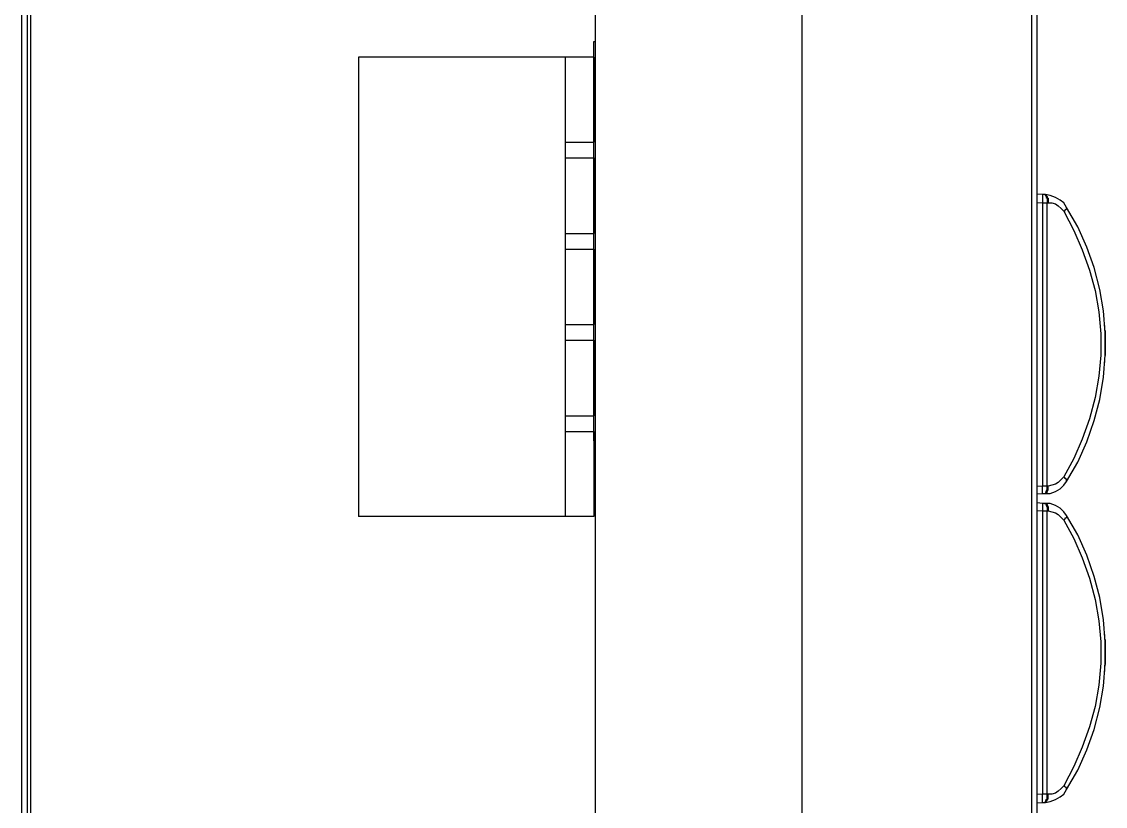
# Model space of a CAD drawing. Header units: centimetres. Extents: x -8.4 to 9.1, y -8.6 to 8.
# Drawn here: x 4.604 to 8.751, y -0.483 to 2.519 of the extents above; entities that cross this region are included whole.
import ezdxf

# ---------------------------------------------------------------- set-up
doc = ezdxf.new("R2010")
doc.units = ezdxf.units.CM
doc.header["$MEASUREMENT"] = 0
doc.layers.add('Layer 1', color=7, linetype='Continuous')

msp = doc.modelspace()

# ---------------------------------------------------------------- linework, layer by layer
at = {"layer": 'Layer 1', "lineweight": 25}
for points in [[(4.60376, -3.937), (4.60376, -3.937), (4.60376, 7.70113), (4.60376, 7.70113)], [(4.62492, 7.70113), (4.62492, 7.70113), (4.62492, -3.937), (4.62492, -3.937)], [(4.63903, -3.937), (4.63903, -3.937), (4.63903, 7.70113), (4.63903, 7.70113)], [(7.59, -3.937), (7.59, -3.937), (7.59, 7.70466), (7.59, 7.70466)], [(8.46842, 7.70466), (8.46842, 7.70466), (8.46842, -3.937), (8.46842, -3.937)], [(8.48958, -3.937), (8.48958, -3.937), (8.48958, 7.70466), (8.48958, 7.70466)], [(6.79977, -1.83621), (6.79977, -1.83621), (6.79977, 5.59682), (6.79977, 5.59682)], [(6.79272, 2.44299), (6.79272, 2.44299), (6.79977, 2.44299), (6.79977, 2.44299)], [(6.79272, 0.91546), (6.79272, 0.91546), (6.79272, 2.44299), (6.79272, 2.44299)], [(6.79272, 2.38301), (6.79272, 2.38301), (6.79272, 2.44299), (6.79272, 2.44299)], [(6.79272, 2.44299), (6.79272, 2.44299), (6.79272, 2.44299), (6.79272, 2.44299)], [(6.68336, 2.38301), (6.68336, 2.38301), (5.89314, 2.38301), (5.89314, 2.38301)], [(5.89314, 2.38301), (5.89314, 2.38301), (5.89314, 0.62618), (5.89314, 0.62618)], [(6.68336, 2.38301), (6.68336, 2.38301), (6.68336, 0.62618), (6.68336, 0.62618)], [(6.79272, 2.38301), (6.79272, 2.38301), (6.68336, 2.38301), (6.68336, 2.38301)], [(6.79272, 2.38301), (6.79272, 2.38301), (6.79272, 2.05846), (6.79272, 2.05846)], [(6.68336, 2.05846), (6.68336, 2.05846), (6.79272, 2.05846), (6.79272, 2.05846)], [(6.79272, 1.99849), (6.79272, 1.99849), (6.79272, 2.05846), (6.79272, 2.05846)], [(6.68336, 1.99849), (6.68336, 1.99849), (6.79272, 1.99849), (6.79272, 1.99849)], [(6.79272, 1.99849), (6.79272, 1.99849), (6.79272, 1.70921), (6.79272, 1.70921)], [(8.51075, 1.85737), (8.51075, 1.85737), (8.48958, 1.85952), (8.48958, 1.85952)], [(8.48958, 1.82777), (8.48958, 1.82777), (8.51075, 1.82562), (8.51075, 1.82562)], [(8.51075, 1.82562), (8.51075, 1.82562), (8.51075, 0.7426), (8.51075, 0.7426)], [(8.52133, 1.85737), (8.52133, 1.85737), (8.5178, 1.85737), (8.5178, 1.85737)], [(8.52839, 0.7426), (8.52839, 0.7426), (8.52839, 1.82562), (8.52839, 1.82562)], [(8.52839, 1.82562), (8.52839, 1.82562), (8.53191, 1.82562), (8.53191, 1.82562)], [(6.68336, 1.70921), (6.68336, 1.70921), (6.79272, 1.70921), (6.79272, 1.70921)], [(6.79272, 1.64924), (6.79272, 1.64924), (6.79272, 1.70921), (6.79272, 1.70921)], [(6.68336, 1.64924), (6.68336, 1.64924), (6.79272, 1.64924), (6.79272, 1.64924)], [(6.79272, 1.64924), (6.79272, 1.64924), (6.79272, 1.35996), (6.79272, 1.35996)], [(6.68336, 1.35996), (6.68336, 1.35996), (6.79272, 1.35996), (6.79272, 1.35996)], [(6.79272, 1.29999), (6.79272, 1.29999), (6.79272, 1.35996), (6.79272, 1.35996)], [(8.74711, 1.35643), (8.74711, 1.35643), (8.74711, 1.35643), (8.74711, 1.35643)], [(6.68336, 1.29999), (6.68336, 1.29999), (6.79272, 1.29999), (6.79272, 1.29999)], [(6.79272, 1.29999), (6.79272, 1.29999), (6.79272, 1.01071), (6.79272, 1.01071)], [(8.74711, 1.21532), (8.74711, 1.21532), (8.74711, 1.21532), (8.74711, 1.21532)], [(6.68336, 1.01071), (6.68336, 1.01071), (6.79272, 1.01071), (6.79272, 1.01071)], [(6.79272, 0.95074), (6.79272, 0.95074), (6.79272, 1.01071), (6.79272, 1.01071)], [(6.68336, 0.95074), (6.68336, 0.95074), (6.79272, 0.95074), (6.79272, 0.95074)], [(6.79272, 0.95074), (6.79272, 0.95074), (6.79272, 0.62618), (6.79272, 0.62618)], [(6.79272, 0.91546), (6.79272, 0.91546), (6.79977, 0.91546), (6.79977, 0.91546)], [(6.79272, 0.91546), (6.79272, 0.91546), (6.79272, 0.91546), (6.79272, 0.91546)], [(8.51075, 0.7426), (8.51075, 0.7426), (8.48958, 0.74045), (8.48958, 0.74045)], [(8.48958, 0.71223), (8.48958, 0.71223), (8.51075, 0.71437), (8.51075, 0.71437)], [(8.5178, 0.71437), (8.5178, 0.71437), (8.52133, 0.71437), (8.52133, 0.71437)], [(8.53191, 0.7426), (8.53191, 0.7426), (8.52839, 0.7426), (8.52839, 0.7426)], [(8.51075, 0.67557), (8.51075, 0.67557), (8.48958, 0.67772), (8.48958, 0.67772)], [(8.52133, 0.67557), (8.52133, 0.67557), (8.5178, 0.67557), (8.5178, 0.67557)], [(6.68336, 0.62618), (6.68336, 0.62618), (5.89314, 0.62618), (5.89314, 0.62618)], [(6.79272, 0.62618), (6.79272, 0.62618), (6.68336, 0.62618), (6.68336, 0.62618)], [(6.79977, 0.65793), (6.79977, 0.65793), (6.79272, 0.65793), (6.79272, 0.65793)], [(8.48958, 0.64949), (8.48958, 0.64949), (8.51075, 0.64735), (8.51075, 0.64735)], [(8.51075, 0.64735), (8.51075, 0.64735), (8.51075, -0.43568), (8.51075, -0.43568)], [(8.52839, -0.43568), (8.52839, -0.43568), (8.52839, 0.64735), (8.52839, 0.64735)], [(8.52839, 0.64735), (8.52839, 0.64735), (8.53191, 0.64735), (8.53191, 0.64735)], [(8.74711, 0.17462), (8.74711, 0.17462), (8.74711, 0.17462), (8.74711, 0.17462)], [(8.74711, 0.03351), (8.74711, 0.03351), (8.74711, 0.03351), (8.74711, 0.03351)], [(8.51075, -0.43568), (8.51075, -0.43568), (8.48958, -0.43783), (8.48958, -0.43783)], [(8.53191, -0.43568), (8.53191, -0.43568), (8.52839, -0.43568), (8.52839, -0.43568)], [(8.48958, -0.46958), (8.48958, -0.46958), (8.51075, -0.46743), (8.51075, -0.46743)], [(8.5178, -0.46743), (8.5178, -0.46743), (8.52133, -0.46743), (8.52133, -0.46743)]]:
    msp.add_open_spline(points, degree=3, dxfattribs=at)
for points, knots in [([(8.51075, 1.85737), (8.51075, 1.85737), (8.51075, 1.85737), (8.51075, 1.85737), (8.51075, 1.85737), (8.51075, 1.85737), (8.51075, 1.85385), (8.51075, 1.85385), (8.51075, 1.85385), (8.51075, 1.85385), (8.51075, 1.85032), (8.51075, 1.85032), (8.51075, 1.85032), (8.51075, 1.85032), (8.51075, 1.84679), (8.51075, 1.84679), (8.51075, 1.84679), (8.51075, 1.84679), (8.51075, 1.84326), (8.51075, 1.84326), (8.51075, 1.84326), (8.51075, 1.84326), (8.51075, 1.83974), (8.51075, 1.83974), (8.51075, 1.83974), (8.51075, 1.83974), (8.51075, 1.83268), (8.51075, 1.83268), (8.51075, 1.83268), (8.51075, 1.83268), (8.51075, 1.82562), (8.51075, 1.82562)], [0, 0, 0, 0, 0.1111111, 0.1111111, 0.1111111, 0.1111111, 0.2222222, 0.2222222, 0.2222222, 0.2222222, 0.3333333, 0.3333333, 0.3333333, 0.3333333, 0.4444444, 0.4444444, 0.4444444, 0.4444444, 0.5555556, 0.5555556, 0.5555556, 0.5555556, 0.6666667, 0.6666667, 0.6666667, 0.6666667, 0.7777778, 0.7777778, 0.7777778, 0.7777778, 1, 1, 1, 1]), ([(8.5178, 1.85737), (8.5178, 1.85737), (8.51427, 1.85737), (8.51427, 1.85737), (8.51427, 1.85737), (8.51427, 1.85737), (8.51075, 1.85737), (8.51075, 1.85737)], [0, 0, 0, 0, 0.3333333, 0.3333333, 0.3333333, 0.3333333, 1, 1, 1, 1]), ([(8.51075, 1.82562), (8.51075, 1.82562), (8.5178, 1.82562), (8.5178, 1.82562), (8.5178, 1.82562), (8.5178, 1.82562), (8.52486, 1.82562), (8.52486, 1.82562), (8.52486, 1.82562), (8.52486, 1.82562), (8.52839, 1.82562), (8.52839, 1.82562)], [0, 0, 0, 0, 0.25, 0.25, 0.25, 0.25, 0.5, 0.5, 0.5, 0.5, 1, 1, 1, 1]), ([(8.5178, 1.85737), (8.5178, 1.85737), (8.52133, 1.85737), (8.52133, 1.85737), (8.52133, 1.85737), (8.52133, 1.85737), (8.52133, 1.85385), (8.52133, 1.85385), (8.52133, 1.85385), (8.52133, 1.85385), (8.52486, 1.85032), (8.52486, 1.85032), (8.52486, 1.85032), (8.52486, 1.85032), (8.52486, 1.84679), (8.52486, 1.84679), (8.52486, 1.84679), (8.52486, 1.84679), (8.52839, 1.84326), (8.52839, 1.84326), (8.52839, 1.84326), (8.52839, 1.84326), (8.52839, 1.83974), (8.52839, 1.83974), (8.52839, 1.83974), (8.52839, 1.83974), (8.52839, 1.83268), (8.52839, 1.83268), (8.52839, 1.83268), (8.52839, 1.83268), (8.52839, 1.82562), (8.52839, 1.82562)], [0, 0, 0, 0, 0.1111111, 0.1111111, 0.1111111, 0.1111111, 0.2222222, 0.2222222, 0.2222222, 0.2222222, 0.3333333, 0.3333333, 0.3333333, 0.3333333, 0.4444444, 0.4444444, 0.4444444, 0.4444444, 0.5555556, 0.5555556, 0.5555556, 0.5555556, 0.6666667, 0.6666667, 0.6666667, 0.6666667, 0.7777778, 0.7777778, 0.7777778, 0.7777778, 1, 1, 1, 1]), ([(8.52133, 1.85737), (8.52133, 1.85737), (8.52133, 1.85737), (8.52133, 1.85737), (8.52133, 1.85737), (8.52133, 1.85737), (8.52486, 1.85385), (8.52486, 1.85385), (8.52486, 1.85385), (8.52486, 1.85385), (8.52839, 1.85032), (8.52839, 1.85032), (8.52839, 1.85032), (8.52839, 1.85032), (8.52839, 1.84679), (8.52839, 1.84679), (8.52839, 1.84679), (8.52839, 1.84679), (8.53191, 1.84326), (8.53191, 1.84326), (8.53191, 1.84326), (8.53191, 1.84326), (8.53191, 1.83974), (8.53191, 1.83974), (8.53191, 1.83974), (8.53191, 1.83974), (8.53191, 1.83268), (8.53191, 1.83268), (8.53191, 1.83268), (8.53191, 1.83268), (8.53191, 1.82562), (8.53191, 1.82562)], [0, 0, 0, 0, 0.1111111, 0.1111111, 0.1111111, 0.1111111, 0.2222222, 0.2222222, 0.2222222, 0.2222222, 0.3333333, 0.3333333, 0.3333333, 0.3333333, 0.4444444, 0.4444444, 0.4444444, 0.4444444, 0.5555556, 0.5555556, 0.5555556, 0.5555556, 0.6666667, 0.6666667, 0.6666667, 0.6666667, 0.7777778, 0.7777778, 0.7777778, 0.7777778, 1, 1, 1, 1]), ([(8.60247, 1.80799), (8.60247, 1.80799), (8.59189, 1.82562), (8.59189, 1.82562), (8.59189, 1.82562), (8.59189, 1.82562), (8.57777, 1.83621), (8.57777, 1.83621), (8.57777, 1.83621), (8.57777, 1.83621), (8.56014, 1.84679), (8.56014, 1.84679), (8.56014, 1.84679), (8.56014, 1.84679), (8.53897, 1.85385), (8.53897, 1.85385), (8.53897, 1.85385), (8.53897, 1.85385), (8.52133, 1.85737), (8.52133, 1.85737)], [0, 0, 0, 0, 0.1666667, 0.1666667, 0.1666667, 0.1666667, 0.3333333, 0.3333333, 0.3333333, 0.3333333, 0.5, 0.5, 0.5, 0.5, 0.6666667, 0.6666667, 0.6666667, 0.6666667, 1, 1, 1, 1]), ([(8.53191, 1.82562), (8.53191, 1.82562), (8.54602, 1.82562), (8.54602, 1.82562), (8.54602, 1.82562), (8.54602, 1.82562), (8.56014, 1.8221), (8.56014, 1.8221), (8.56014, 1.8221), (8.56014, 1.8221), (8.57072, 1.81504), (8.57072, 1.81504), (8.57072, 1.81504), (8.57072, 1.81504), (8.5813, 1.80446), (8.5813, 1.80446), (8.5813, 1.80446), (8.5813, 1.80446), (8.59189, 1.79387), (8.59189, 1.79387)], [0, 0, 0, 0, 0.1666667, 0.1666667, 0.1666667, 0.1666667, 0.3333333, 0.3333333, 0.3333333, 0.3333333, 0.5, 0.5, 0.5, 0.5, 0.6666667, 0.6666667, 0.6666667, 0.6666667, 1, 1, 1, 1]), ([(8.60247, 1.80799), (8.60247, 1.80799), (8.60247, 1.80799), (8.60247, 1.80799), (8.60247, 1.80799), (8.60247, 1.80799), (8.60247, 1.80446), (8.60247, 1.80446), (8.60247, 1.80446), (8.60247, 1.80446), (8.60247, 1.80093), (8.60247, 1.80093), (8.60247, 1.80093), (8.60247, 1.80093), (8.59894, 1.80093), (8.59894, 1.80093), (8.59894, 1.80093), (8.59894, 1.80093), (8.59541, 1.7974), (8.59541, 1.7974), (8.59541, 1.7974), (8.59541, 1.7974), (8.59541, 1.79387), (8.59541, 1.79387), (8.59541, 1.79387), (8.59541, 1.79387), (8.59189, 1.79387), (8.59189, 1.79387)], [0, 0, 0, 0, 0.125, 0.125, 0.125, 0.125, 0.25, 0.25, 0.25, 0.25, 0.375, 0.375, 0.375, 0.375, 0.5, 0.5, 0.5, 0.5, 0.625, 0.625, 0.625, 0.625, 0.75, 0.75, 0.75, 0.75, 1, 1, 1, 1]), ([(8.59189, 1.79387), (8.59189, 1.79387), (8.63069, 1.71979), (8.63069, 1.71979), (8.63069, 1.71979), (8.63069, 1.71979), (8.66244, 1.64571), (8.66244, 1.64571), (8.66244, 1.64571), (8.66244, 1.64571), (8.69066, 1.5681), (8.69066, 1.5681), (8.69066, 1.5681), (8.69066, 1.5681), (8.71183, 1.49049), (8.71183, 1.49049), (8.71183, 1.49049), (8.71183, 1.49049), (8.72594, 1.40935), (8.72594, 1.40935), (8.72594, 1.40935), (8.72594, 1.40935), (8.733, 1.32468), (8.733, 1.32468), (8.733, 1.32468), (8.733, 1.32468), (8.733, 1.24354), (8.733, 1.24354), (8.733, 1.24354), (8.733, 1.24354), (8.72594, 1.1624), (8.72594, 1.1624), (8.72594, 1.1624), (8.72594, 1.1624), (8.71183, 1.08126), (8.71183, 1.08126), (8.71183, 1.08126), (8.71183, 1.08126), (8.69066, 1.00012), (8.69066, 1.00012), (8.69066, 1.00012), (8.69066, 1.00012), (8.66244, 0.92251), (8.66244, 0.92251), (8.66244, 0.92251), (8.66244, 0.92251), (8.63069, 0.84843), (8.63069, 0.84843), (8.63069, 0.84843), (8.63069, 0.84843), (8.59189, 0.77787), (8.59189, 0.77787)], [0, 0, 0, 0, 0.0714286, 0.0714286, 0.0714286, 0.0714286, 0.1428571, 0.1428571, 0.1428571, 0.1428571, 0.2142857, 0.2142857, 0.2142857, 0.2142857, 0.2857143, 0.2857143, 0.2857143, 0.2857143, 0.3571429, 0.3571429, 0.3571429, 0.3571429, 0.4285714, 0.4285714, 0.4285714, 0.4285714, 0.5, 0.5, 0.5, 0.5, 0.5714286, 0.5714286, 0.5714286, 0.5714286, 0.6428571, 0.6428571, 0.6428571, 0.6428571, 0.7142857, 0.7142857, 0.7142857, 0.7142857, 0.7857143, 0.7857143, 0.7857143, 0.7857143, 0.8571429, 0.8571429, 0.8571429, 0.8571429, 1, 1, 1, 1]), ([(8.60247, 0.76024), (8.60247, 0.76024), (8.6448, 0.83432), (8.6448, 0.83432), (8.6448, 0.83432), (8.6448, 0.83432), (8.68008, 0.91193), (8.68008, 0.91193), (8.68008, 0.91193), (8.68008, 0.91193), (8.7083, 0.99307), (8.7083, 0.99307), (8.7083, 0.99307), (8.7083, 0.99307), (8.72947, 1.07421), (8.72947, 1.07421), (8.72947, 1.07421), (8.72947, 1.07421), (8.74358, 1.15887), (8.74358, 1.15887), (8.74358, 1.15887), (8.74358, 1.15887), (8.75064, 1.24354), (8.75064, 1.24354), (8.75064, 1.24354), (8.75064, 1.24354), (8.75064, 1.32821), (8.75064, 1.32821), (8.75064, 1.32821), (8.75064, 1.32821), (8.74358, 1.41287), (8.74358, 1.41287), (8.74358, 1.41287), (8.74358, 1.41287), (8.72947, 1.49401), (8.72947, 1.49401), (8.72947, 1.49401), (8.72947, 1.49401), (8.7083, 1.57868), (8.7083, 1.57868), (8.7083, 1.57868), (8.7083, 1.57868), (8.68008, 1.65629), (8.68008, 1.65629), (8.68008, 1.65629), (8.68008, 1.65629), (8.6448, 1.7339), (8.6448, 1.7339), (8.6448, 1.7339), (8.6448, 1.7339), (8.60247, 1.80799), (8.60247, 1.80799)], [0, 0, 0, 0, 0.0714286, 0.0714286, 0.0714286, 0.0714286, 0.1428571, 0.1428571, 0.1428571, 0.1428571, 0.2142857, 0.2142857, 0.2142857, 0.2142857, 0.2857143, 0.2857143, 0.2857143, 0.2857143, 0.3571429, 0.3571429, 0.3571429, 0.3571429, 0.4285714, 0.4285714, 0.4285714, 0.4285714, 0.5, 0.5, 0.5, 0.5, 0.5714286, 0.5714286, 0.5714286, 0.5714286, 0.6428571, 0.6428571, 0.6428571, 0.6428571, 0.7142857, 0.7142857, 0.7142857, 0.7142857, 0.7857143, 0.7857143, 0.7857143, 0.7857143, 0.8571429, 0.8571429, 0.8571429, 0.8571429, 1, 1, 1, 1]), ([(8.74711, 1.35643), (8.74711, 1.35643), (8.74711, 1.35643), (8.74711, 1.35643), (8.74711, 1.35643), (8.74711, 1.35643), (8.74711, 1.3529), (8.74711, 1.3529), (8.74711, 1.3529), (8.74711, 1.3529), (8.74711, 1.34937), (8.74711, 1.34937), (8.74711, 1.34937), (8.74711, 1.34937), (8.74711, 1.34585), (8.74711, 1.34585), (8.74711, 1.34585), (8.74711, 1.34585), (8.74711, 1.33879), (8.74711, 1.33879), (8.74711, 1.33879), (8.74711, 1.33879), (8.75064, 1.33526), (8.75064, 1.33526), (8.75064, 1.33526), (8.75064, 1.33526), (8.75064, 1.33174), (8.75064, 1.33174), (8.75064, 1.33174), (8.75064, 1.33174), (8.75064, 1.32115), (8.75064, 1.32115), (8.75064, 1.32115), (8.75064, 1.32115), (8.75064, 1.3141), (8.75064, 1.3141), (8.75064, 1.3141), (8.75064, 1.3141), (8.75064, 1.31057), (8.75064, 1.31057), (8.75064, 1.31057), (8.75064, 1.31057), (8.75064, 1.29999), (8.75064, 1.29999), (8.75064, 1.29999), (8.75064, 1.29999), (8.75064, 1.29293), (8.75064, 1.29293), (8.75064, 1.29293), (8.75064, 1.29293), (8.75064, 1.28587), (8.75064, 1.28587), (8.75064, 1.28587), (8.75064, 1.28587), (8.75064, 1.27529), (8.75064, 1.27529), (8.75064, 1.27529), (8.75064, 1.27529), (8.75064, 1.26824), (8.75064, 1.26824), (8.75064, 1.26824), (8.75064, 1.26824), (8.75064, 1.26471), (8.75064, 1.26471), (8.75064, 1.26471), (8.75064, 1.26471), (8.75064, 1.25412), (8.75064, 1.25412), (8.75064, 1.25412), (8.75064, 1.25412), (8.75064, 1.24707), (8.75064, 1.24707), (8.75064, 1.24707), (8.75064, 1.24707), (8.75064, 1.24354), (8.75064, 1.24354), (8.75064, 1.24354), (8.75064, 1.24354), (8.74711, 1.23296), (8.74711, 1.23296), (8.74711, 1.23296), (8.74711, 1.23296), (8.74711, 1.22943), (8.74711, 1.22943), (8.74711, 1.22943), (8.74711, 1.22943), (8.74711, 1.2259), (8.74711, 1.2259), (8.74711, 1.2259), (8.74711, 1.2259), (8.74711, 1.22237), (8.74711, 1.22237), (8.74711, 1.22237), (8.74711, 1.22237), (8.74711, 1.21885), (8.74711, 1.21885), (8.74711, 1.21885), (8.74711, 1.21885), (8.74711, 1.21532), (8.74711, 1.21532)], [0, 0, 0, 0, 0.0384615, 0.0384615, 0.0384615, 0.0384615, 0.0769231, 0.0769231, 0.0769231, 0.0769231, 0.1153846, 0.1153846, 0.1153846, 0.1153846, 0.1538462, 0.1538462, 0.1538462, 0.1538462, 0.1923077, 0.1923077, 0.1923077, 0.1923077, 0.2307692, 0.2307692, 0.2307692, 0.2307692, 0.2692308, 0.2692308, 0.2692308, 0.2692308, 0.3076923, 0.3076923, 0.3076923, 0.3076923, 0.3461538, 0.3461538, 0.3461538, 0.3461538, 0.3846154, 0.3846154, 0.3846154, 0.3846154, 0.4230769, 0.4230769, 0.4230769, 0.4230769, 0.4615385, 0.4615385, 0.4615385, 0.4615385, 0.5, 0.5, 0.5, 0.5, 0.5384615, 0.5384615, 0.5384615, 0.5384615, 0.5769231, 0.5769231, 0.5769231, 0.5769231, 0.6153846, 0.6153846, 0.6153846, 0.6153846, 0.6538462, 0.6538462, 0.6538462, 0.6538462, 0.6923077, 0.6923077, 0.6923077, 0.6923077, 0.7307692, 0.7307692, 0.7307692, 0.7307692, 0.7692308, 0.7692308, 0.7692308, 0.7692308, 0.8076923, 0.8076923, 0.8076923, 0.8076923, 0.8461538, 0.8461538, 0.8461538, 0.8461538, 0.8846154, 0.8846154, 0.8846154, 0.8846154, 0.9230769, 0.9230769, 0.9230769, 0.9230769, 1, 1, 1, 1]), ([(8.52133, 0.71437), (8.52133, 0.71437), (8.53897, 0.71437), (8.53897, 0.71437), (8.53897, 0.71437), (8.53897, 0.71437), (8.56014, 0.72143), (8.56014, 0.72143), (8.56014, 0.72143), (8.56014, 0.72143), (8.57777, 0.73201), (8.57777, 0.73201), (8.57777, 0.73201), (8.57777, 0.73201), (8.59189, 0.74612), (8.59189, 0.74612), (8.59189, 0.74612), (8.59189, 0.74612), (8.60247, 0.76024), (8.60247, 0.76024)], [0, 0, 0, 0, 0.1666667, 0.1666667, 0.1666667, 0.1666667, 0.3333333, 0.3333333, 0.3333333, 0.3333333, 0.5, 0.5, 0.5, 0.5, 0.6666667, 0.6666667, 0.6666667, 0.6666667, 1, 1, 1, 1]), ([(8.59189, 0.77787), (8.59189, 0.77787), (8.5813, 0.76729), (8.5813, 0.76729), (8.5813, 0.76729), (8.5813, 0.76729), (8.57072, 0.75671), (8.57072, 0.75671), (8.57072, 0.75671), (8.57072, 0.75671), (8.56014, 0.74965), (8.56014, 0.74965), (8.56014, 0.74965), (8.56014, 0.74965), (8.54602, 0.74612), (8.54602, 0.74612), (8.54602, 0.74612), (8.54602, 0.74612), (8.53191, 0.7426), (8.53191, 0.7426)], [0, 0, 0, 0, 0.1666667, 0.1666667, 0.1666667, 0.1666667, 0.3333333, 0.3333333, 0.3333333, 0.3333333, 0.5, 0.5, 0.5, 0.5, 0.6666667, 0.6666667, 0.6666667, 0.6666667, 1, 1, 1, 1]), ([(8.60247, 0.76024), (8.60247, 0.76024), (8.60247, 0.76376), (8.60247, 0.76376), (8.60247, 0.76376), (8.60247, 0.76376), (8.60247, 0.76729), (8.60247, 0.76729), (8.60247, 0.76729), (8.60247, 0.76729), (8.59894, 0.77082), (8.59894, 0.77082), (8.59894, 0.77082), (8.59894, 0.77082), (8.59541, 0.77082), (8.59541, 0.77082), (8.59541, 0.77082), (8.59541, 0.77082), (8.59541, 0.77435), (8.59541, 0.77435), (8.59541, 0.77435), (8.59541, 0.77435), (8.59189, 0.77787), (8.59189, 0.77787)], [0, 0, 0, 0, 0.1428571, 0.1428571, 0.1428571, 0.1428571, 0.2857143, 0.2857143, 0.2857143, 0.2857143, 0.4285714, 0.4285714, 0.4285714, 0.4285714, 0.5714286, 0.5714286, 0.5714286, 0.5714286, 0.7142857, 0.7142857, 0.7142857, 0.7142857, 1, 1, 1, 1]), ([(8.51075, 0.71437), (8.51075, 0.71437), (8.51075, 0.71437), (8.51075, 0.71437), (8.51075, 0.71437), (8.51075, 0.71437), (8.51075, 0.7179), (8.51075, 0.7179), (8.51075, 0.7179), (8.51075, 0.7179), (8.51075, 0.72143), (8.51075, 0.72143), (8.51075, 0.72143), (8.51075, 0.72143), (8.51075, 0.72849), (8.51075, 0.72849), (8.51075, 0.72849), (8.51075, 0.72849), (8.51075, 0.73201), (8.51075, 0.73201), (8.51075, 0.73201), (8.51075, 0.73201), (8.51075, 0.73907), (8.51075, 0.73907), (8.51075, 0.73907), (8.51075, 0.73907), (8.51075, 0.7426), (8.51075, 0.7426)], [0, 0, 0, 0, 0.125, 0.125, 0.125, 0.125, 0.25, 0.25, 0.25, 0.25, 0.375, 0.375, 0.375, 0.375, 0.5, 0.5, 0.5, 0.5, 0.625, 0.625, 0.625, 0.625, 0.75, 0.75, 0.75, 0.75, 1, 1, 1, 1]), ([(8.52839, 0.7426), (8.52839, 0.7426), (8.52486, 0.7426), (8.52486, 0.7426), (8.52486, 0.7426), (8.52486, 0.7426), (8.5178, 0.7426), (8.5178, 0.7426), (8.5178, 0.7426), (8.5178, 0.7426), (8.51075, 0.7426), (8.51075, 0.7426)], [0, 0, 0, 0, 0.25, 0.25, 0.25, 0.25, 0.5, 0.5, 0.5, 0.5, 1, 1, 1, 1]), ([(8.51075, 0.71437), (8.51075, 0.71437), (8.51075, 0.71437), (8.51075, 0.71437), (8.51075, 0.71437), (8.51075, 0.71437), (8.51427, 0.71437), (8.51427, 0.71437), (8.51427, 0.71437), (8.51427, 0.71437), (8.5178, 0.71437), (8.5178, 0.71437)], [0, 0, 0, 0, 0.25, 0.25, 0.25, 0.25, 0.5, 0.5, 0.5, 0.5, 1, 1, 1, 1]), ([(8.5178, 0.71437), (8.5178, 0.71437), (8.52133, 0.71437), (8.52133, 0.71437), (8.52133, 0.71437), (8.52133, 0.71437), (8.52486, 0.7179), (8.52486, 0.7179), (8.52486, 0.7179), (8.52486, 0.7179), (8.52486, 0.72143), (8.52486, 0.72143), (8.52486, 0.72143), (8.52486, 0.72143), (8.52839, 0.72849), (8.52839, 0.72849), (8.52839, 0.72849), (8.52839, 0.72849), (8.52839, 0.73201), (8.52839, 0.73201), (8.52839, 0.73201), (8.52839, 0.73201), (8.52839, 0.73907), (8.52839, 0.73907), (8.52839, 0.73907), (8.52839, 0.73907), (8.52839, 0.7426), (8.52839, 0.7426)], [0, 0, 0, 0, 0.125, 0.125, 0.125, 0.125, 0.25, 0.25, 0.25, 0.25, 0.375, 0.375, 0.375, 0.375, 0.5, 0.5, 0.5, 0.5, 0.625, 0.625, 0.625, 0.625, 0.75, 0.75, 0.75, 0.75, 1, 1, 1, 1]), ([(8.52133, 0.71437), (8.52133, 0.71437), (8.52133, 0.71437), (8.52133, 0.71437), (8.52133, 0.71437), (8.52133, 0.71437), (8.52486, 0.71437), (8.52486, 0.71437), (8.52486, 0.71437), (8.52486, 0.71437), (8.52839, 0.7179), (8.52839, 0.7179), (8.52839, 0.7179), (8.52839, 0.7179), (8.52839, 0.72143), (8.52839, 0.72143), (8.52839, 0.72143), (8.52839, 0.72143), (8.53191, 0.72849), (8.53191, 0.72849), (8.53191, 0.72849), (8.53191, 0.72849), (8.53191, 0.73201), (8.53191, 0.73201), (8.53191, 0.73201), (8.53191, 0.73201), (8.53191, 0.73907), (8.53191, 0.73907), (8.53191, 0.73907), (8.53191, 0.73907), (8.53191, 0.7426), (8.53191, 0.7426)], [0, 0, 0, 0, 0.1111111, 0.1111111, 0.1111111, 0.1111111, 0.2222222, 0.2222222, 0.2222222, 0.2222222, 0.3333333, 0.3333333, 0.3333333, 0.3333333, 0.4444444, 0.4444444, 0.4444444, 0.4444444, 0.5555556, 0.5555556, 0.5555556, 0.5555556, 0.6666667, 0.6666667, 0.6666667, 0.6666667, 0.7777778, 0.7777778, 0.7777778, 0.7777778, 1, 1, 1, 1]), ([(8.51075, 0.67557), (8.51075, 0.67557), (8.51075, 0.67557), (8.51075, 0.67557), (8.51075, 0.67557), (8.51075, 0.67557), (8.51075, 0.67204), (8.51075, 0.67204), (8.51075, 0.67204), (8.51075, 0.67204), (8.51075, 0.66851), (8.51075, 0.66851), (8.51075, 0.66851), (8.51075, 0.66851), (8.51075, 0.66499), (8.51075, 0.66499), (8.51075, 0.66499), (8.51075, 0.66499), (8.51075, 0.65793), (8.51075, 0.65793), (8.51075, 0.65793), (8.51075, 0.65793), (8.51075, 0.65087), (8.51075, 0.65087), (8.51075, 0.65087), (8.51075, 0.65087), (8.51075, 0.64735), (8.51075, 0.64735)], [0, 0, 0, 0, 0.125, 0.125, 0.125, 0.125, 0.25, 0.25, 0.25, 0.25, 0.375, 0.375, 0.375, 0.375, 0.5, 0.5, 0.5, 0.5, 0.625, 0.625, 0.625, 0.625, 0.75, 0.75, 0.75, 0.75, 1, 1, 1, 1]), ([(8.5178, 0.67557), (8.5178, 0.67557), (8.51427, 0.67557), (8.51427, 0.67557), (8.51427, 0.67557), (8.51427, 0.67557), (8.51075, 0.67557), (8.51075, 0.67557)], [0, 0, 0, 0, 0.3333333, 0.3333333, 0.3333333, 0.3333333, 1, 1, 1, 1]), ([(8.5178, 0.67557), (8.5178, 0.67557), (8.52133, 0.67557), (8.52133, 0.67557), (8.52133, 0.67557), (8.52133, 0.67557), (8.52486, 0.67204), (8.52486, 0.67204), (8.52486, 0.67204), (8.52486, 0.67204), (8.52486, 0.66851), (8.52486, 0.66851), (8.52486, 0.66851), (8.52486, 0.66851), (8.52839, 0.66146), (8.52839, 0.66146), (8.52839, 0.66146), (8.52839, 0.66146), (8.52839, 0.65793), (8.52839, 0.65793), (8.52839, 0.65793), (8.52839, 0.65793), (8.52839, 0.65087), (8.52839, 0.65087), (8.52839, 0.65087), (8.52839, 0.65087), (8.52839, 0.64735), (8.52839, 0.64735)], [0, 0, 0, 0, 0.125, 0.125, 0.125, 0.125, 0.25, 0.25, 0.25, 0.25, 0.375, 0.375, 0.375, 0.375, 0.5, 0.5, 0.5, 0.5, 0.625, 0.625, 0.625, 0.625, 0.75, 0.75, 0.75, 0.75, 1, 1, 1, 1]), ([(8.52133, 0.67557), (8.52133, 0.67557), (8.52133, 0.67557), (8.52133, 0.67557), (8.52133, 0.67557), (8.52133, 0.67557), (8.52486, 0.67557), (8.52486, 0.67557), (8.52486, 0.67557), (8.52486, 0.67557), (8.52839, 0.67204), (8.52839, 0.67204), (8.52839, 0.67204), (8.52839, 0.67204), (8.52839, 0.66851), (8.52839, 0.66851), (8.52839, 0.66851), (8.52839, 0.66851), (8.53191, 0.66146), (8.53191, 0.66146), (8.53191, 0.66146), (8.53191, 0.66146), (8.53191, 0.65793), (8.53191, 0.65793), (8.53191, 0.65793), (8.53191, 0.65793), (8.53191, 0.65087), (8.53191, 0.65087), (8.53191, 0.65087), (8.53191, 0.65087), (8.53191, 0.64735), (8.53191, 0.64735)], [0, 0, 0, 0, 0.1111111, 0.1111111, 0.1111111, 0.1111111, 0.2222222, 0.2222222, 0.2222222, 0.2222222, 0.3333333, 0.3333333, 0.3333333, 0.3333333, 0.4444444, 0.4444444, 0.4444444, 0.4444444, 0.5555556, 0.5555556, 0.5555556, 0.5555556, 0.6666667, 0.6666667, 0.6666667, 0.6666667, 0.7777778, 0.7777778, 0.7777778, 0.7777778, 1, 1, 1, 1]), ([(8.60247, 0.62971), (8.60247, 0.62971), (8.59189, 0.64382), (8.59189, 0.64382), (8.59189, 0.64382), (8.59189, 0.64382), (8.57777, 0.65793), (8.57777, 0.65793), (8.57777, 0.65793), (8.57777, 0.65793), (8.56014, 0.66851), (8.56014, 0.66851), (8.56014, 0.66851), (8.56014, 0.66851), (8.53897, 0.67557), (8.53897, 0.67557), (8.53897, 0.67557), (8.53897, 0.67557), (8.52133, 0.67557), (8.52133, 0.67557)], [0, 0, 0, 0, 0.1666667, 0.1666667, 0.1666667, 0.1666667, 0.3333333, 0.3333333, 0.3333333, 0.3333333, 0.5, 0.5, 0.5, 0.5, 0.6666667, 0.6666667, 0.6666667, 0.6666667, 1, 1, 1, 1]), ([(8.51075, 0.64735), (8.51075, 0.64735), (8.5178, 0.64735), (8.5178, 0.64735), (8.5178, 0.64735), (8.5178, 0.64735), (8.52486, 0.64735), (8.52486, 0.64735), (8.52486, 0.64735), (8.52486, 0.64735), (8.52839, 0.64735), (8.52839, 0.64735)], [0, 0, 0, 0, 0.25, 0.25, 0.25, 0.25, 0.5, 0.5, 0.5, 0.5, 1, 1, 1, 1]), ([(8.53191, 0.64735), (8.53191, 0.64735), (8.54602, 0.64382), (8.54602, 0.64382), (8.54602, 0.64382), (8.54602, 0.64382), (8.56014, 0.64029), (8.56014, 0.64029), (8.56014, 0.64029), (8.56014, 0.64029), (8.57072, 0.63324), (8.57072, 0.63324), (8.57072, 0.63324), (8.57072, 0.63324), (8.5813, 0.62265), (8.5813, 0.62265), (8.5813, 0.62265), (8.5813, 0.62265), (8.59189, 0.61207), (8.59189, 0.61207)], [0, 0, 0, 0, 0.1666667, 0.1666667, 0.1666667, 0.1666667, 0.3333333, 0.3333333, 0.3333333, 0.3333333, 0.5, 0.5, 0.5, 0.5, 0.6666667, 0.6666667, 0.6666667, 0.6666667, 1, 1, 1, 1]), ([(8.60247, 0.62971), (8.60247, 0.62971), (8.60247, 0.62618), (8.60247, 0.62618), (8.60247, 0.62618), (8.60247, 0.62618), (8.60247, 0.62265), (8.60247, 0.62265), (8.60247, 0.62265), (8.60247, 0.62265), (8.59894, 0.61912), (8.59894, 0.61912), (8.59894, 0.61912), (8.59894, 0.61912), (8.59541, 0.61912), (8.59541, 0.61912), (8.59541, 0.61912), (8.59541, 0.61912), (8.59541, 0.6156), (8.59541, 0.6156), (8.59541, 0.6156), (8.59541, 0.6156), (8.59189, 0.61207), (8.59189, 0.61207)], [0, 0, 0, 0, 0.1428571, 0.1428571, 0.1428571, 0.1428571, 0.2857143, 0.2857143, 0.2857143, 0.2857143, 0.4285714, 0.4285714, 0.4285714, 0.4285714, 0.5714286, 0.5714286, 0.5714286, 0.5714286, 0.7142857, 0.7142857, 0.7142857, 0.7142857, 1, 1, 1, 1]), ([(8.60247, -0.41804), (8.60247, -0.41804), (8.6448, -0.34396), (8.6448, -0.34396), (8.6448, -0.34396), (8.6448, -0.34396), (8.68008, -0.26635), (8.68008, -0.26635), (8.68008, -0.26635), (8.68008, -0.26635), (8.7083, -0.18874), (8.7083, -0.18874), (8.7083, -0.18874), (8.7083, -0.18874), (8.72947, -0.10407), (8.72947, -0.10407), (8.72947, -0.10407), (8.72947, -0.10407), (8.74358, -0.02293), (8.74358, -0.02293), (8.74358, -0.02293), (8.74358, -0.02293), (8.75064, 0.06174), (8.75064, 0.06174), (8.75064, 0.06174), (8.75064, 0.06174), (8.75064, 0.1464), (8.75064, 0.1464), (8.75064, 0.1464), (8.75064, 0.1464), (8.74358, 0.23107), (8.74358, 0.23107), (8.74358, 0.23107), (8.74358, 0.23107), (8.72947, 0.31574), (8.72947, 0.31574), (8.72947, 0.31574), (8.72947, 0.31574), (8.7083, 0.39687), (8.7083, 0.39687), (8.7083, 0.39687), (8.7083, 0.39687), (8.68008, 0.47801), (8.68008, 0.47801), (8.68008, 0.47801), (8.68008, 0.47801), (8.6448, 0.55562), (8.6448, 0.55562), (8.6448, 0.55562), (8.6448, 0.55562), (8.60247, 0.62971), (8.60247, 0.62971)], [0, 0, 0, 0, 0.0714286, 0.0714286, 0.0714286, 0.0714286, 0.1428571, 0.1428571, 0.1428571, 0.1428571, 0.2142857, 0.2142857, 0.2142857, 0.2142857, 0.2857143, 0.2857143, 0.2857143, 0.2857143, 0.3571429, 0.3571429, 0.3571429, 0.3571429, 0.4285714, 0.4285714, 0.4285714, 0.4285714, 0.5, 0.5, 0.5, 0.5, 0.5714286, 0.5714286, 0.5714286, 0.5714286, 0.6428571, 0.6428571, 0.6428571, 0.6428571, 0.7142857, 0.7142857, 0.7142857, 0.7142857, 0.7857143, 0.7857143, 0.7857143, 0.7857143, 0.8571429, 0.8571429, 0.8571429, 0.8571429, 1, 1, 1, 1]), ([(8.59189, 0.61207), (8.59189, 0.61207), (8.63069, 0.54151), (8.63069, 0.54151), (8.63069, 0.54151), (8.63069, 0.54151), (8.66244, 0.46743), (8.66244, 0.46743), (8.66244, 0.46743), (8.66244, 0.46743), (8.69066, 0.38982), (8.69066, 0.38982), (8.69066, 0.38982), (8.69066, 0.38982), (8.71183, 0.30868), (8.71183, 0.30868), (8.71183, 0.30868), (8.71183, 0.30868), (8.72594, 0.22754), (8.72594, 0.22754), (8.72594, 0.22754), (8.72594, 0.22754), (8.733, 0.1464), (8.733, 0.1464), (8.733, 0.1464), (8.733, 0.1464), (8.733, 0.06526), (8.733, 0.06526), (8.733, 0.06526), (8.733, 0.06526), (8.72594, -0.0194), (8.72594, -0.0194), (8.72594, -0.0194), (8.72594, -0.0194), (8.71183, -0.10054), (8.71183, -0.10054), (8.71183, -0.10054), (8.71183, -0.10054), (8.69066, -0.17815), (8.69066, -0.17815), (8.69066, -0.17815), (8.69066, -0.17815), (8.66244, -0.25576), (8.66244, -0.25576), (8.66244, -0.25576), (8.66244, -0.25576), (8.63069, -0.32985), (8.63069, -0.32985), (8.63069, -0.32985), (8.63069, -0.32985), (8.59189, -0.40393), (8.59189, -0.40393)], [0, 0, 0, 0, 0.0714286, 0.0714286, 0.0714286, 0.0714286, 0.1428571, 0.1428571, 0.1428571, 0.1428571, 0.2142857, 0.2142857, 0.2142857, 0.2142857, 0.2857143, 0.2857143, 0.2857143, 0.2857143, 0.3571429, 0.3571429, 0.3571429, 0.3571429, 0.4285714, 0.4285714, 0.4285714, 0.4285714, 0.5, 0.5, 0.5, 0.5, 0.5714286, 0.5714286, 0.5714286, 0.5714286, 0.6428571, 0.6428571, 0.6428571, 0.6428571, 0.7142857, 0.7142857, 0.7142857, 0.7142857, 0.7857143, 0.7857143, 0.7857143, 0.7857143, 0.8571429, 0.8571429, 0.8571429, 0.8571429, 1, 1, 1, 1]), ([(8.74711, 0.17462), (8.74711, 0.17462), (8.74711, 0.17462), (8.74711, 0.17462), (8.74711, 0.17462), (8.74711, 0.17462), (8.74711, 0.1711), (8.74711, 0.1711), (8.74711, 0.1711), (8.74711, 0.1711), (8.74711, 0.16757), (8.74711, 0.16757), (8.74711, 0.16757), (8.74711, 0.16757), (8.74711, 0.16404), (8.74711, 0.16404), (8.74711, 0.16404), (8.74711, 0.16404), (8.74711, 0.15699), (8.74711, 0.15699), (8.74711, 0.15699), (8.74711, 0.15699), (8.75064, 0.15346), (8.75064, 0.15346), (8.75064, 0.15346), (8.75064, 0.15346), (8.75064, 0.14993), (8.75064, 0.14993), (8.75064, 0.14993), (8.75064, 0.14993), (8.75064, 0.13935), (8.75064, 0.13935), (8.75064, 0.13935), (8.75064, 0.13935), (8.75064, 0.13582), (8.75064, 0.13582), (8.75064, 0.13582), (8.75064, 0.13582), (8.75064, 0.12876), (8.75064, 0.12876), (8.75064, 0.12876), (8.75064, 0.12876), (8.75064, 0.11818), (8.75064, 0.11818), (8.75064, 0.11818), (8.75064, 0.11818), (8.75064, 0.11112), (8.75064, 0.11112), (8.75064, 0.11112), (8.75064, 0.11112), (8.75064, 0.1076), (8.75064, 0.1076), (8.75064, 0.1076), (8.75064, 0.1076), (8.75064, 0.09349), (8.75064, 0.09349), (8.75064, 0.09349), (8.75064, 0.09349), (8.75064, 0.08996), (8.75064, 0.08996), (8.75064, 0.08996), (8.75064, 0.08996), (8.75064, 0.0829), (8.75064, 0.0829), (8.75064, 0.0829), (8.75064, 0.0829), (8.75064, 0.07232), (8.75064, 0.07232), (8.75064, 0.07232), (8.75064, 0.07232), (8.75064, 0.06879), (8.75064, 0.06879), (8.75064, 0.06879), (8.75064, 0.06879), (8.75064, 0.06174), (8.75064, 0.06174), (8.75064, 0.06174), (8.75064, 0.06174), (8.74711, 0.05468), (8.74711, 0.05468), (8.74711, 0.05468), (8.74711, 0.05468), (8.74711, 0.05115), (8.74711, 0.05115), (8.74711, 0.05115), (8.74711, 0.05115), (8.74711, 0.04762), (8.74711, 0.04762), (8.74711, 0.04762), (8.74711, 0.04762), (8.74711, 0.0441), (8.74711, 0.0441), (8.74711, 0.0441), (8.74711, 0.0441), (8.74711, 0.04057), (8.74711, 0.04057), (8.74711, 0.04057), (8.74711, 0.04057), (8.74711, 0.03704), (8.74711, 0.03704), (8.74711, 0.03704), (8.74711, 0.03704), (8.74711, 0.03351), (8.74711, 0.03351)], [0, 0, 0, 0, 0.037037, 0.037037, 0.037037, 0.037037, 0.0740741, 0.0740741, 0.0740741, 0.0740741, 0.1111111, 0.1111111, 0.1111111, 0.1111111, 0.1481481, 0.1481481, 0.1481481, 0.1481481, 0.1851852, 0.1851852, 0.1851852, 0.1851852, 0.2222222, 0.2222222, 0.2222222, 0.2222222, 0.2592593, 0.2592593, 0.2592593, 0.2592593, 0.2962963, 0.2962963, 0.2962963, 0.2962963, 0.3333333, 0.3333333, 0.3333333, 0.3333333, 0.3703704, 0.3703704, 0.3703704, 0.3703704, 0.4074074, 0.4074074, 0.4074074, 0.4074074, 0.4444444, 0.4444444, 0.4444444, 0.4444444, 0.4814815, 0.4814815, 0.4814815, 0.4814815, 0.5185185, 0.5185185, 0.5185185, 0.5185185, 0.5555556, 0.5555556, 0.5555556, 0.5555556, 0.5925926, 0.5925926, 0.5925926, 0.5925926, 0.6296296, 0.6296296, 0.6296296, 0.6296296, 0.6666667, 0.6666667, 0.6666667, 0.6666667, 0.7037037, 0.7037037, 0.7037037, 0.7037037, 0.7407407, 0.7407407, 0.7407407, 0.7407407, 0.7777778, 0.7777778, 0.7777778, 0.7777778, 0.8148148, 0.8148148, 0.8148148, 0.8148148, 0.8518519, 0.8518519, 0.8518519, 0.8518519, 0.8888889, 0.8888889, 0.8888889, 0.8888889, 0.9259259, 0.9259259, 0.9259259, 0.9259259, 1, 1, 1, 1]), ([(8.59189, -0.40393), (8.59189, -0.40393), (8.5813, -0.41451), (8.5813, -0.41451), (8.5813, -0.41451), (8.5813, -0.41451), (8.57072, -0.4251), (8.57072, -0.4251), (8.57072, -0.4251), (8.57072, -0.4251), (8.56014, -0.43215), (8.56014, -0.43215), (8.56014, -0.43215), (8.56014, -0.43215), (8.54602, -0.43568), (8.54602, -0.43568), (8.54602, -0.43568), (8.54602, -0.43568), (8.53191, -0.43568), (8.53191, -0.43568)], [0, 0, 0, 0, 0.1666667, 0.1666667, 0.1666667, 0.1666667, 0.3333333, 0.3333333, 0.3333333, 0.3333333, 0.5, 0.5, 0.5, 0.5, 0.6666667, 0.6666667, 0.6666667, 0.6666667, 1, 1, 1, 1]), ([(8.60247, -0.41804), (8.60247, -0.41804), (8.60247, -0.41804), (8.60247, -0.41804), (8.60247, -0.41804), (8.60247, -0.41804), (8.60247, -0.41451), (8.60247, -0.41451), (8.60247, -0.41451), (8.60247, -0.41451), (8.60247, -0.41099), (8.60247, -0.41099), (8.60247, -0.41099), (8.60247, -0.41099), (8.59894, -0.41099), (8.59894, -0.41099), (8.59894, -0.41099), (8.59894, -0.41099), (8.59541, -0.40746), (8.59541, -0.40746), (8.59541, -0.40746), (8.59541, -0.40746), (8.59541, -0.40393), (8.59541, -0.40393), (8.59541, -0.40393), (8.59541, -0.40393), (8.59189, -0.40393), (8.59189, -0.40393)], [0, 0, 0, 0, 0.125, 0.125, 0.125, 0.125, 0.25, 0.25, 0.25, 0.25, 0.375, 0.375, 0.375, 0.375, 0.5, 0.5, 0.5, 0.5, 0.625, 0.625, 0.625, 0.625, 0.75, 0.75, 0.75, 0.75, 1, 1, 1, 1]), ([(8.51075, -0.46743), (8.51075, -0.46743), (8.51075, -0.46743), (8.51075, -0.46743), (8.51075, -0.46743), (8.51075, -0.46743), (8.51075, -0.4639), (8.51075, -0.4639), (8.51075, -0.4639), (8.51075, -0.4639), (8.51075, -0.46038), (8.51075, -0.46038), (8.51075, -0.46038), (8.51075, -0.46038), (8.51075, -0.45685), (8.51075, -0.45685), (8.51075, -0.45685), (8.51075, -0.45685), (8.51075, -0.45332), (8.51075, -0.45332), (8.51075, -0.45332), (8.51075, -0.45332), (8.51075, -0.44979), (8.51075, -0.44979), (8.51075, -0.44979), (8.51075, -0.44979), (8.51075, -0.44274), (8.51075, -0.44274), (8.51075, -0.44274), (8.51075, -0.44274), (8.51075, -0.43568), (8.51075, -0.43568)], [0, 0, 0, 0, 0.1111111, 0.1111111, 0.1111111, 0.1111111, 0.2222222, 0.2222222, 0.2222222, 0.2222222, 0.3333333, 0.3333333, 0.3333333, 0.3333333, 0.4444444, 0.4444444, 0.4444444, 0.4444444, 0.5555556, 0.5555556, 0.5555556, 0.5555556, 0.6666667, 0.6666667, 0.6666667, 0.6666667, 0.7777778, 0.7777778, 0.7777778, 0.7777778, 1, 1, 1, 1]), ([(8.52839, -0.43568), (8.52839, -0.43568), (8.52486, -0.43568), (8.52486, -0.43568), (8.52486, -0.43568), (8.52486, -0.43568), (8.5178, -0.43568), (8.5178, -0.43568), (8.5178, -0.43568), (8.5178, -0.43568), (8.51075, -0.43568), (8.51075, -0.43568)], [0, 0, 0, 0, 0.25, 0.25, 0.25, 0.25, 0.5, 0.5, 0.5, 0.5, 1, 1, 1, 1]), ([(8.5178, -0.46743), (8.5178, -0.46743), (8.52133, -0.46743), (8.52133, -0.46743), (8.52133, -0.46743), (8.52133, -0.46743), (8.52133, -0.4639), (8.52133, -0.4639), (8.52133, -0.4639), (8.52133, -0.4639), (8.52486, -0.46038), (8.52486, -0.46038), (8.52486, -0.46038), (8.52486, -0.46038), (8.52486, -0.45685), (8.52486, -0.45685), (8.52486, -0.45685), (8.52486, -0.45685), (8.52839, -0.45332), (8.52839, -0.45332), (8.52839, -0.45332), (8.52839, -0.45332), (8.52839, -0.44626), (8.52839, -0.44626), (8.52839, -0.44626), (8.52839, -0.44626), (8.52839, -0.44274), (8.52839, -0.44274), (8.52839, -0.44274), (8.52839, -0.44274), (8.52839, -0.43568), (8.52839, -0.43568)], [0, 0, 0, 0, 0.1111111, 0.1111111, 0.1111111, 0.1111111, 0.2222222, 0.2222222, 0.2222222, 0.2222222, 0.3333333, 0.3333333, 0.3333333, 0.3333333, 0.4444444, 0.4444444, 0.4444444, 0.4444444, 0.5555556, 0.5555556, 0.5555556, 0.5555556, 0.6666667, 0.6666667, 0.6666667, 0.6666667, 0.7777778, 0.7777778, 0.7777778, 0.7777778, 1, 1, 1, 1]), ([(8.52133, -0.46743), (8.52133, -0.46743), (8.53897, -0.4639), (8.53897, -0.4639), (8.53897, -0.4639), (8.53897, -0.4639), (8.56014, -0.45685), (8.56014, -0.45685), (8.56014, -0.45685), (8.56014, -0.45685), (8.57777, -0.44626), (8.57777, -0.44626), (8.57777, -0.44626), (8.57777, -0.44626), (8.59189, -0.43568), (8.59189, -0.43568), (8.59189, -0.43568), (8.59189, -0.43568), (8.60247, -0.41804), (8.60247, -0.41804)], [0, 0, 0, 0, 0.1666667, 0.1666667, 0.1666667, 0.1666667, 0.3333333, 0.3333333, 0.3333333, 0.3333333, 0.5, 0.5, 0.5, 0.5, 0.6666667, 0.6666667, 0.6666667, 0.6666667, 1, 1, 1, 1]), ([(8.52133, -0.46743), (8.52133, -0.46743), (8.52133, -0.46743), (8.52133, -0.46743), (8.52133, -0.46743), (8.52133, -0.46743), (8.52486, -0.4639), (8.52486, -0.4639), (8.52486, -0.4639), (8.52486, -0.4639), (8.52839, -0.46038), (8.52839, -0.46038), (8.52839, -0.46038), (8.52839, -0.46038), (8.52839, -0.45685), (8.52839, -0.45685), (8.52839, -0.45685), (8.52839, -0.45685), (8.53191, -0.45332), (8.53191, -0.45332), (8.53191, -0.45332), (8.53191, -0.45332), (8.53191, -0.44626), (8.53191, -0.44626), (8.53191, -0.44626), (8.53191, -0.44626), (8.53191, -0.44274), (8.53191, -0.44274), (8.53191, -0.44274), (8.53191, -0.44274), (8.53191, -0.43568), (8.53191, -0.43568)], [0, 0, 0, 0, 0.1111111, 0.1111111, 0.1111111, 0.1111111, 0.2222222, 0.2222222, 0.2222222, 0.2222222, 0.3333333, 0.3333333, 0.3333333, 0.3333333, 0.4444444, 0.4444444, 0.4444444, 0.4444444, 0.5555556, 0.5555556, 0.5555556, 0.5555556, 0.6666667, 0.6666667, 0.6666667, 0.6666667, 0.7777778, 0.7777778, 0.7777778, 0.7777778, 1, 1, 1, 1]), ([(8.51075, -0.46743), (8.51075, -0.46743), (8.51075, -0.46743), (8.51075, -0.46743), (8.51075, -0.46743), (8.51075, -0.46743), (8.51427, -0.46743), (8.51427, -0.46743), (8.51427, -0.46743), (8.51427, -0.46743), (8.5178, -0.46743), (8.5178, -0.46743)], [0, 0, 0, 0, 0.25, 0.25, 0.25, 0.25, 0.5, 0.5, 0.5, 0.5, 1, 1, 1, 1])]:
    msp.add_open_spline(points, degree=3, knots=knots, dxfattribs=at)

doc.saveas('drawing.dxf')
